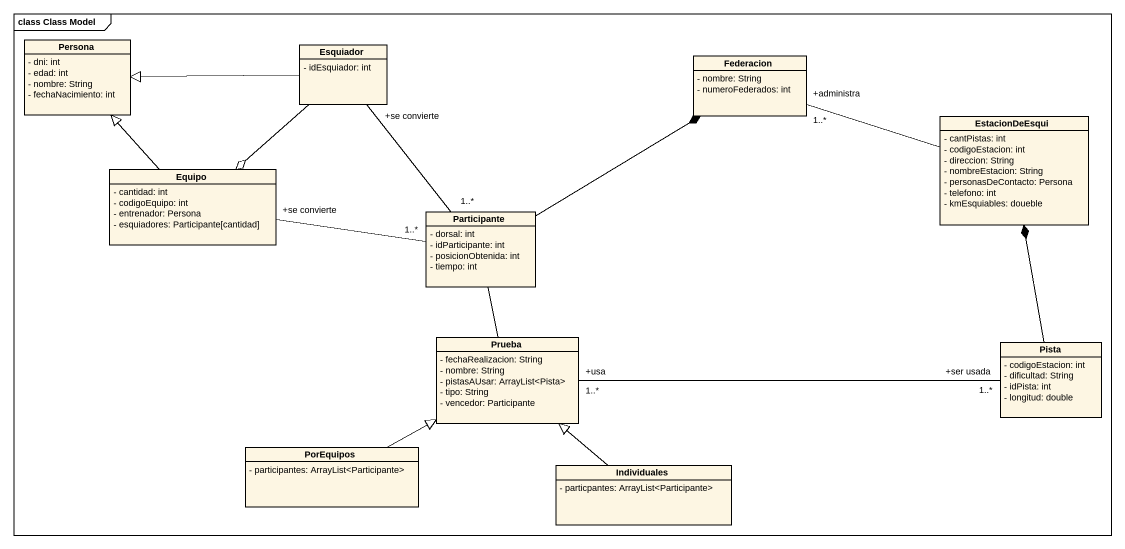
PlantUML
@startuml
mainframe class Class Model
hide circle
hide empty members
skinparam classAttributeIconSize 0
class Persona {
  - dni: int
  - edad: int
  - nombre: String
  - fechaNacimiento: int
}
class Esquiador {
  - idEsquiador: int
}
class Federacion {
  - nombre: String
  - numeroFederados: int
}
class EstacionDeEsqui {
  - cantPistas: int
  - codigoEstacion: int
  - direccion: String
  - nombreEstacion: String
  - personasDeContacto: Persona
  - telefono: int
  - kmEsquiables: doueble
}
class Equipo {
  - cantidad: int
  - codigoEquipo: int
  - entrenador: Persona
  - esquiadores: Participante[cantidad]
}
class Participante {
  - dorsal: int
  - idParticipante: int
  - posicionObtenida: int
  - tiempo: int
}
class Prueba {
  - fechaRealizacion: String
  - nombre: String
  - pistasAUsar: ArrayList<Pista>
  - tipo: String
  - vencedor: Participante
}
class Pista {
  - codigoEstacion: int
  - dificultad: String
  - idPista: int
  - longitud: double
}
class PorEquipos {
  - participantes: ArrayList<Participante>
}
class Individuales {
  - particpantes: ArrayList<Participante>
}
Esquiador -left-|> Persona
Esquiador --o Equipo
Esquiador "+se convierte" -- "1..*" Participante
Federacion "+administra\n1..*" -right- EstacionDeEsqui
Equipo -up-|> Persona
Equipo "+se convierte" -right- "1..*" Participante
Participante -up-* Federacion
Participante -- Prueba
Prueba "+usa\n1..*" -right- "+ser usada\n1..*" Pista
Pista -up-* EstacionDeEsqui
PorEquipos -right-|> Prueba
Individuales -up-|> Prueba
@enduml
